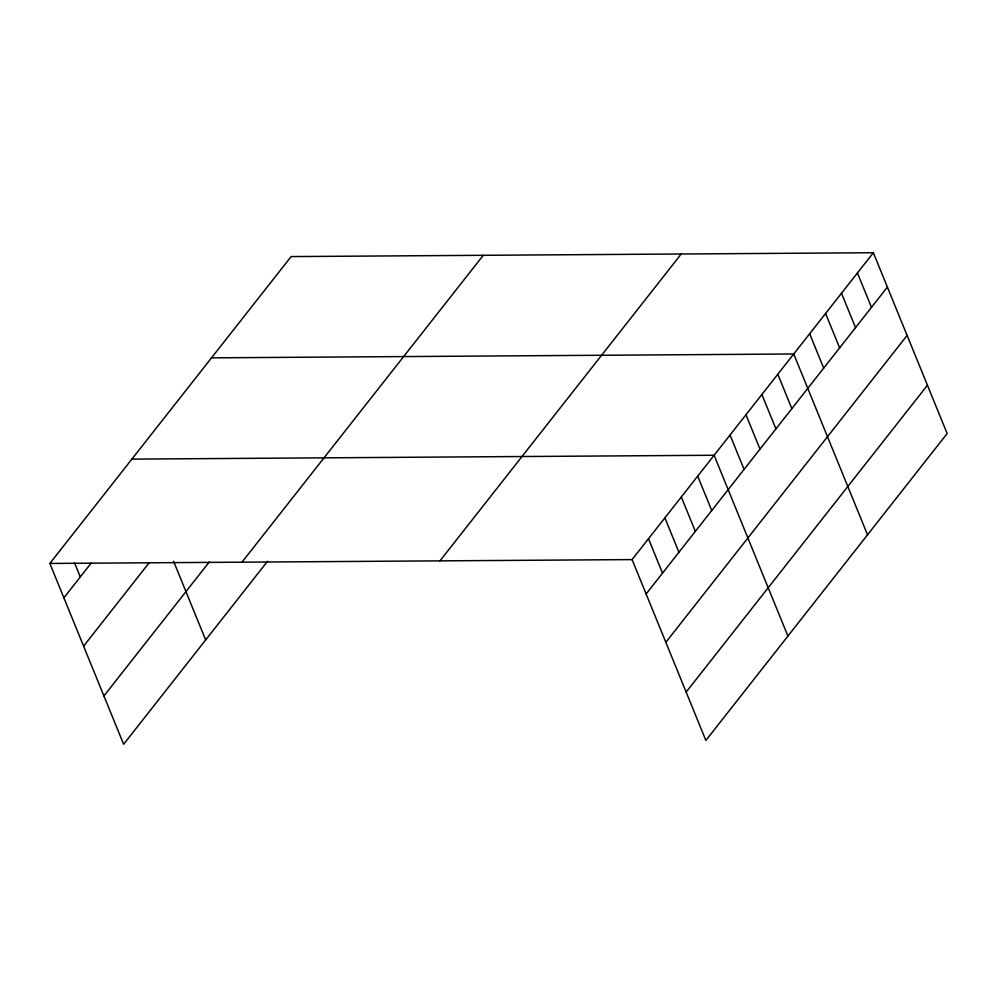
<?xml version="1.0" encoding="UTF-8"?>
<svg xmlns="http://www.w3.org/2000/svg" width="997" height="997" viewBox="0 0 997 997"><rect width="100%" height="100%" fill="white"/><g stroke="black" fill="none" stroke-linecap="round" stroke-linejoin="round"><path stroke-width="1.5" d="M267.495 561.311L123.64 744.273L49.85 563.455L291.124 256.578L873.36 252.727L947.15 433.545L705.876 740.422L632.086 559.591L873.36 252.727M63.883 597.839L91.226 563.068M83.598 646.168L149.226 562.694M103.925 695.956L209.37 561.834M241.984 562.183L483.258 255.307M439.951 560.875L681.213 253.998M646.118 593.988L887.392 287.111M665.846 642.305L907.108 335.441M686.16 692.092L927.434 385.228M211.501 357.848L793.737 353.997L867.527 534.816M131.878 459.118L714.114 455.255L787.917 636.086M49.85 563.455L632.086 559.591M857.432 272.979L871.465 307.363M841.505 293.23L855.538 327.614M825.591 313.482L839.624 347.878M809.664 333.733L823.696 368.13M777.81 374.249L791.855 408.633M761.895 394.5L775.928 428.884M745.968 414.752L760.001 449.136M730.041 435.004L744.074 469.4M697.713 476.13L711.746 510.514M681.312 496.992L695.345 531.389M664.899 517.867L678.932 552.251M648.499 538.729L662.531 573.113M173.54 561.186L205.669 639.937M74.439 562.644L80.296 576.976"/></g></svg>
